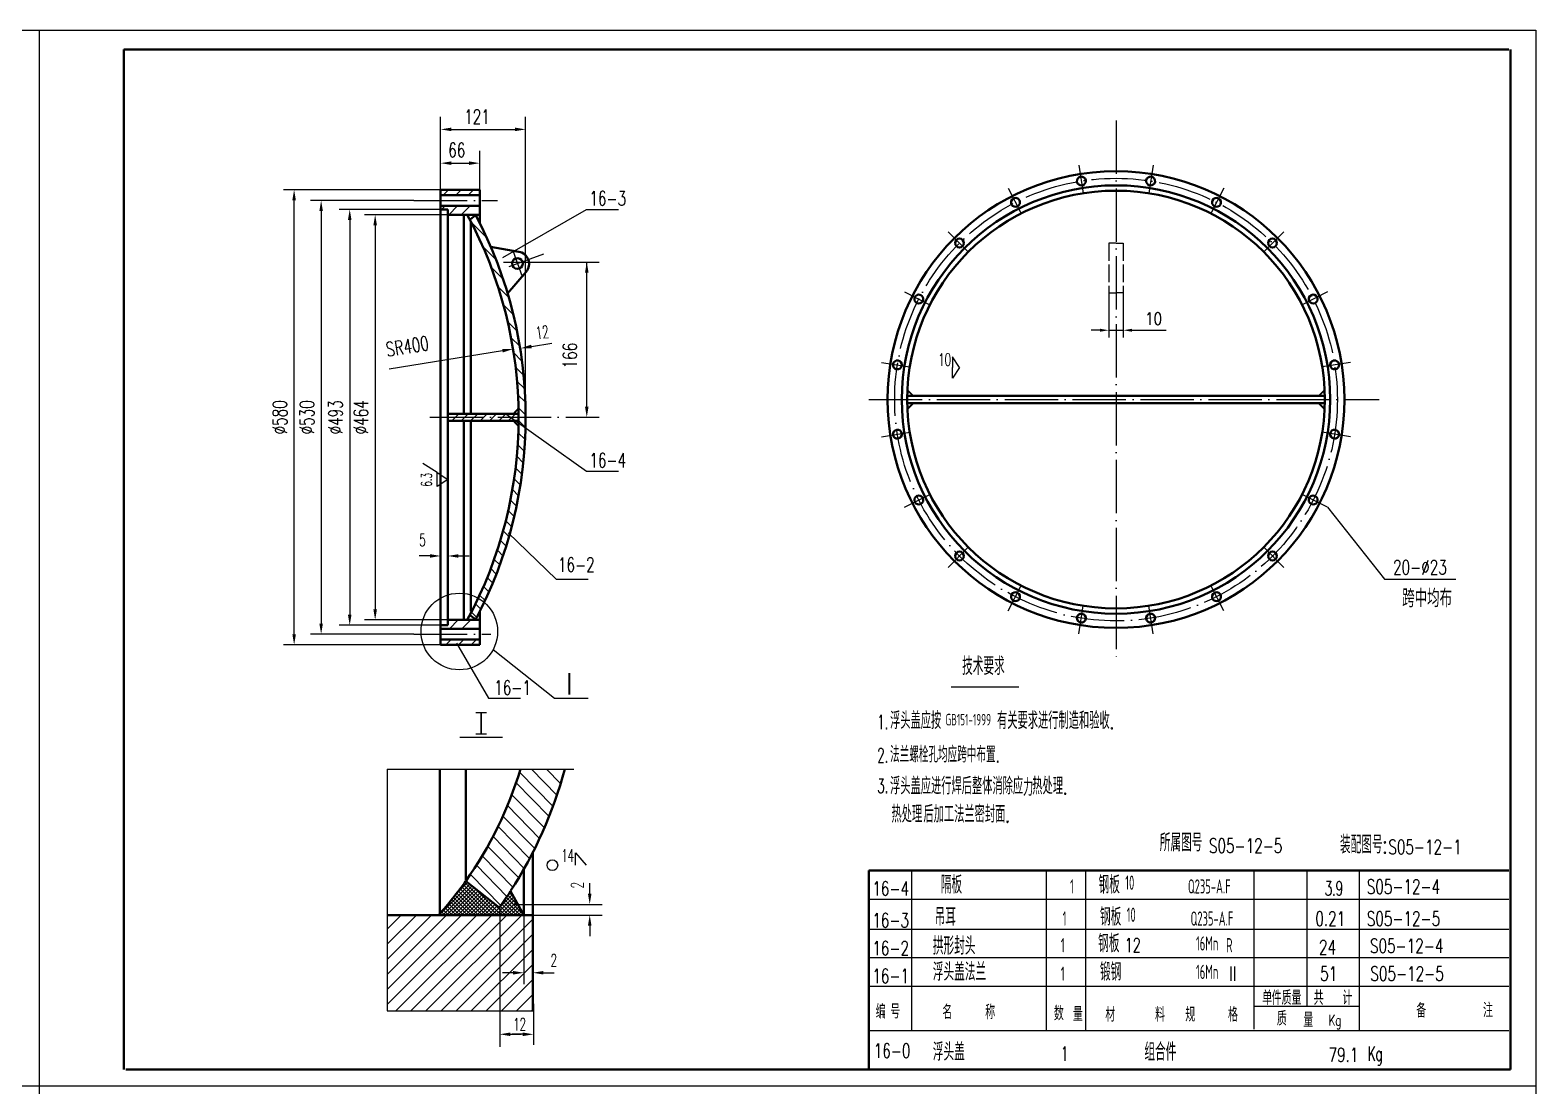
# Model space of a CAD drawing. Extents: x 0 to 2425, y 6 to 1194.
# Drawn here: x 2001.5 to 2425, y 897 to 1194 of the extents above; entities that cross this region are included whole.
import ezdxf
from ezdxf.enums import TextEntityAlignment as Align

# ---------------------------------------------------------------- set-up
doc = ezdxf.new("R2010")
doc.units = 0
doc.header["$MEASUREMENT"] = 0
for name, pattern in [('XS', [7, 5, -2]), ('XX', [6, 5, -1]), ('ZHXS', [19, 15, -2, 0, -2])]:
    doc.linetypes.add(name, pattern=pattern)
doc.layers.get('0').update_dxf_attribs({"linetype": 'CONTINUOUS'})
doc.layers.get('Defpoints').update_dxf_attribs({"linetype": 'CONTINUOUS'})
for name, color, linetype in [('1', 7, 'ZHXS'), ('3', 7, 'XS'), ('5', 7, 'CONTINUOUS'), ('FRAME', 1, 'CONTINUOUS')]:
    doc.layers.add(name, color=color, linetype=linetype)
doc.styles.add('HZ', font='txt', dxfattribs={"width": 0.65, "bigfont": 'hztxt'})
doc.styles.add('HZ1', font='txt', dxfattribs={"width": 0.6, "bigfont": 'hztxt'})
doc.styles.get("Standard").update_dxf_attribs({"font": 'isocp.shx', "width": 0.707, "bigfont": 'hztxt.shx'})
doc.styles.add('TH_GBDIM', font='romans.shx', dxfattribs={"width": 0.8, "bigfont": 'gbcbig.shx'})
doc.dimstyles.new('TH_GBDIM', dxfattribs={"dimtxt": 3.5, "dimasz": 2.5, "dimexe": 2, "dimexo": 0, "dimgap": 1.5, "dimtad": 1, "dimdec": 1, "dimzin": 0, "dimdsep": 46, "dimtxsty": 'TH_GBDIM', "dimcen": 2.5, "dimclrd": 130, "dimclre": 130, "dimclrt": 3, "dimadec": 0, "dimazin": 0, "dimtfac": 0.714286, "dimtdec": 1, "dimtmove": 0, "dimatfit": 3, "dimfxl": 0, "dimtzin": 0, "dimlwd": -1, "dimlwe": -1, "dimarcsym": 0})

# ---------------------------------------------------------------- blocks, each defined once
blk = doc.blocks.new('*X75')
at = {"color": 0}
for p, q in [((67.61, 345.5), (76.32, 354.21)), ((68.67, 345.5), (76.91, 353.74)), ((69.73, 345.5), (77.49, 353.26)), ((70.79, 345.5), (78.08, 352.79)), ((71.85, 345.5), (78.66, 352.31)), ((72.44, 351.39), (75.74, 354.69)), ((78.76, 345.5), (72.63, 351.64)), ((72.91, 345.5), (79.24, 351.83)), ((79.82, 345.5), (73.09, 352.24)), ((80.89, 345.5), (73.54, 352.84)), ((81.95, 345.5), (73.99, 353.45)), ((83.01, 345.5), (74.44, 354.06)), ((84.07, 345.5), (74.89, 354.68)), ((85.13, 345.5), (76.82, 353.81)), ((86.98, 351.09), (87.86, 351.97)), ((88.78, 350.33), (87.4, 351.72)), ((71.34, 345.5), (69.31, 347.53)), ((72.4, 345.5), (69.79, 348.11)), ((73.46, 345.5), (70.27, 348.69)), ((74.52, 345.5), (70.75, 349.27)), ((75.58, 345.5), (71.23, 349.86)), ((76.64, 345.5), (71.7, 350.45)), ((77.7, 345.5), (72.16, 351.04)), ((73.97, 345.5), (79.83, 351.36)), ((75.03, 345.5), (80.41, 350.88)), ((76.09, 345.5), (81, 350.41)), ((77.15, 345.5), (81.58, 349.93)), ((78.21, 345.5), (82.17, 349.45)), ((79.27, 345.5), (82.75, 348.98)), ((80.33, 345.5), (83.34, 348.5)), ((81.4, 345.5), (83.92, 348.02)), ((82.46, 345.5), (88.24, 351.29)), ((86.19, 345.5), (82.54, 349.15)), ((83.52, 345.5), (88.63, 350.61)), ((84.58, 345.5), (89.01, 349.93)), ((87.25, 345.5), (84.81, 347.94)), ((88.31, 345.5), (85.25, 348.56)), ((85.64, 345.5), (89.39, 349.25)), ((89.37, 345.5), (85.69, 349.18)), ((90.43, 345.5), (86.12, 349.81)), ((91.49, 345.5), (86.55, 350.44)), ((86.7, 345.5), (89.77, 348.57)), ((90.15, 347.91), (86.98, 351.08)), ((87.76, 345.5), (90.15, 347.89)), ((68.16, 345.5), (67.83, 345.83)), ((69.22, 345.5), (68.32, 346.4)), ((70.28, 345.5), (68.82, 346.96)), ((88.82, 345.5), (90.54, 347.22)), ((89.88, 345.5), (90.92, 346.54)), ((90.94, 345.5), (91.3, 345.86))]:
    blk.add_line(p, q, dxfattribs=at)
blk = doc.blocks.new('*X72')
at = {"color": 0}
for p, q in [((529.74, 257.5), (530.74, 258.5)), ((531.77, 256), (534.27, 258.5)), ((535.31, 256), (537.81, 258.5))]:
    blk.add_line(p, q, dxfattribs=at)
blk = doc.blocks.new('*X73')
at = {"color": 0}
for p, q in [((531.94, 139.5), (534.44, 142)), ((535.48, 139.5), (537.98, 142))]:
    blk.add_line(p, q, dxfattribs=at)
blk = doc.blocks.new('*X74')
at = {"color": 0}
for p, q in [((542.46, 249.5), (538.16, 253.8)), ((545.04, 243.38), (541.35, 247.07)), ((547.06, 237.83), (543.77, 241.12)), ((548.66, 232.7), (545.65, 235.7)), ((549.93, 227.88), (547.15, 230.67)), ((550.95, 223.33), (548.34, 225.94)), ((551.75, 218.99), (549.28, 221.47)), ((552.37, 214.84), (550.01, 217.2)), ((552.82, 210.85), (550.57, 213.11)), ((553.14, 207), (550.97, 209.17)), ((553.33, 203.28), (551.23, 205.37)), ((553.4, 199.67), (551.37, 201.7)), ((553.37, 196.16), (551.4, 198.13)), ((553.03, 189.44), (551.15, 191.31)), ((553.24, 192.76), (551.32, 194.67)), ((552.73, 186.2), (550.9, 188.03)), ((552.35, 183.04), (550.56, 184.83)), ((551.39, 176.93), (549.66, 178.66)), ((551.91, 179.95), (550.15, 181.71)), ((550.81, 173.98), (549.11, 175.67)), ((549.46, 168.25), (547.82, 169.89)), ((550.16, 171.08), (548.5, 172.75)), ((548.7, 165.47), (547.08, 167.1)), ((547.03, 160.08), (545.44, 161.66)), ((547.89, 162.75), (546.29, 164.35)), ((546.11, 157.46), (544.55, 159.02)), ((544.14, 152.36), (542.6, 153.9)), ((545.15, 154.89), (543.6, 156.44)), ((541.98, 147.45), (540.47, 148.96)), ((543.08, 149.89), (541.56, 151.41)), ((539.64, 142.72), (538.16, 144.2)), ((540.83, 145.06), (539.34, 146.56))]:
    blk.add_line(p, q, dxfattribs=at)
blk = doc.blocks.new('C4Z')
for p, q in [((2.5, 3), (5, 7)), ((0.5, 0), (-1.5, 3)), ((-1.5, 3), (2.5, 3)), ((2.5, 3), (0.5, 0))]:
    blk.add_line(p, q)
at = {"style": 'HZ', "width": 0.6}
blk.add_text('6.3', height=3, dxfattribs=at).set_placement((-1.5, 4.5))
blk = doc.blocks.new('*D77')
at = {"color": 130}
for p, q in [((2304.91, 1120.07), (2304.91, 1107.57)), ((2308.91, 1120.07), (2308.91, 1107.57)), ((2302.41, 1109.57), (2299.91, 1109.57)), ((2304.91, 1109.57), (2308.91, 1109.57)), ((2311.41, 1109.57), (2321.04, 1109.57))]:
    blk.add_line(p, q, dxfattribs=at)
for points in [[(2302.41, 1109.99), (2302.41, 1109.16), (2304.91, 1109.57)], [(2311.41, 1109.99), (2311.41, 1109.16), (2308.91, 1109.57)]]:
    blk.add_solid(points, dxfattribs=at)
at = {"layer": 'Defpoints', "color": 0}
for p in [(2304.91, 1120.07), (2308.91, 1120.07), (2308.91, 1109.57)]:
    blk.add_point(p, dxfattribs=at)
at = {"color": 3, "insert": (2317.47, 1112.82), "char_height": 3.5, "attachment_point": 5, "style": 'TH_GBDIM'}
blk.add_mtext('10', dxfattribs=at)

msp = doc.modelspace()

# ---------------------------------------------------------------- linework, layer by layer
for p, q in [((1584, 1194), (2425, 1194)), ((2004, 1194), (2004, 600)), ((2425, 1194), (2425, 600)), ((2134.46675, 1130.07256), (2157.96675, 1143.57256)), ((2157.96675, 1143.57256), (2166.96675, 1143.57256)), ((2260.90816, 1102.07256), (2260.90816, 1099.07256)), ((2262.90816, 1099.07256), (2260.90816, 1102.07256)), ((2262.90816, 1099.07256), (2260.90816, 1096.07256)), ((2260.90816, 1096.07256), (2260.90816, 1099.07256)), ((2135.34229, 1086.07256), (2157.96675, 1069.88825)), ((2138.96675, 1086.07256), (2138.96675, 1084.07256)), ((2157.96675, 1069.88825), (2166.96675, 1069.88825)), ((2366.38247, 1059.76888), (2382.46127, 1039.57256)), ((2135.96675, 1052.57256), (2149.46675, 1039.57256)), ((2149.46675, 1039.57256), (2158.46675, 1039.57256)), ((2382.46127, 1039.57256), (2402.48193, 1039.57256)), ((2121.46675, 1021.57256), (2130.46675, 1006.07256)), ((2131.70482, 1019.71359), (2148.96675, 1006.07256)), ((2260.55453, 1009.28728), (2279.55453, 1009.28728)), ((2130.46675, 1006.07256), (2139.46675, 1006.07256)), ((2148.96675, 1006.07256), (2158.46675, 1006.07256)), ((2126.88957, 1002.07256), (2129.88957, 1002.07256)), ((2126.88957, 996.07256), (2129.88957, 996.07256)), ((2122.38957, 995.07256), (2134.38957, 995.07256)), ((2101.88957, 986.07256), (2101.88957, 918.07256)), ((2101.88957, 986.07256), (2154.38957, 986.07256)), ((2154.88957, 959.07256), (2154.88957, 962.57256)), ((2154.88957, 962.57256), (2157.88957, 959.07256)), ((2142.88957, 945.13506), (2142.88957, 957.57256)), ((2249.49212, 912.56594), (2249.49212, 957.57256)), ((2287.38957, 912.56594), (2287.38957, 957.57256)), ((2298.38957, 912.56594), (2298.38957, 957.57256)), ((2345.74408, 912.95416), (2345.74408, 957.57256)), ((2360.62536, 957.57256), (2360.62536, 919.39864)), ((2375.38957, 912.56594), (2375.38957, 957.57256)), ((2124.00578, 954.76921), (2133.15458, 947.31605)), ((2237.38957, 949.57256), (2417.38957, 949.57256)), ((2116.38957, 945.07256), (2140.38957, 945.07256)), ((2142.88957, 945.07256), (2127.38957, 945.07256)), ((2138.95207, 948.07256), (2137.38957, 948.07256)), ((2140.38957, 945.07256), (2140.38957, 925.57256)), ((2237.38957, 941.07256), (2417.38957, 941.07256)), ((2237.38957, 933.07256), (2417.38957, 933.07256)), ((2137.3374, 928.82825), (2134.3374, 928.82825)), ((2145.88957, 928.82825), (2148.88957, 928.82825)), ((2237.38957, 925.07256), (2417.38957, 925.07256)), ((2345.74408, 919.39864), (2375.38957, 919.39864)), ((2101.88957, 918.07256), (2142.88957, 918.07256)), ((2237.3654, 912.56594), (2417.38957, 912.56594)), ((1584, 897), (2425, 897))]:
    msp.add_line(p, q)
at = {"color": 0, "linetype": 'ByBlock'}
for p, q in [((2116.96675, 1160.13506), (2116.96675, 1169.57256)), ((2140.86846, 1085.13506), (2140.86846, 1169.57256)), ((2119.96675, 1166.07256), (2137.86846, 1166.07256)), ((2116.96675, 1149.13506), (2116.96675, 1160.07256)), ((2119.96675, 1156.57256), (2124.96675, 1156.57256)), ((2127.96675, 1149.13506), (2127.96675, 1160.07256)), ((2134.65262, 1128.75649), (2161.56158, 1128.75649)), ((2158.06158, 1088.07256), (2158.06158, 1128.75649)), ((2142.49178, 1105.01278), (2148.2349, 1105.97068)), ((2134.35807, 1103.81154), (2102.46675, 1098.63695)), ((2154.12408, 1085.07256), (2161.56158, 1085.07256)), ((2113.96675, 1046.07256), (2110.96675, 1046.07256)), ((2121.96675, 1046.07256), (2124.96675, 1046.07256)), ((2158.88957, 951.07256), (2158.88957, 954.07256)), ((2133.56509, 946.95092), (2133.56509, 908.01342)), ((2138.95207, 948.07256), (2162.38957, 948.07256)), ((2142.88957, 945.07256), (2162.38957, 945.07256)), ((2158.88957, 942.07256), (2158.88957, 939.07256)), ((2143.06509, 920.07256), (2143.06509, 908.51342)), ((2136.56509, 911.51342), (2139.56509, 911.51342)), ((2140.06509, 911.51342), (2137.06509, 911.51342))]:
    msp.add_line(p, q, dxfattribs=at)
at = {"color": 0}
for p, q in [((2117.66733, 1147.57256), (2119.16733, 1149.07256)), ((2121.20286, 1147.57256), (2122.70286, 1149.07256)), ((2124.7384, 1147.57256), (2126.2384, 1149.07256)), ((2118.96675, 1085.60692), (2119.43239, 1086.07256)), ((2120.08404, 1084.07256), (2122.08404, 1086.07256)), ((2122.73569, 1084.07256), (2124.73569, 1086.07256)), ((2125.38734, 1084.07256), (2127.38734, 1086.07256)), ((2128.03899, 1084.07256), (2130.03899, 1086.07256)), ((2130.69064, 1084.07256), (2132.69064, 1086.07256)), ((2133.34229, 1084.07256), (2135.34229, 1086.07256)), ((2135.99395, 1084.07256), (2137.99395, 1086.07256)), ((2138.6456, 1084.07256), (2138.96675, 1084.39371)), ((2118.44655, 1021.07256), (2119.94655, 1022.57256)), ((2121.98208, 1021.07256), (2123.48208, 1022.57256)), ((2125.51762, 1021.07256), (2127.01762, 1022.57256)), ((2148.5562, 975.65587), (2139.13837, 985.25717)), ((2149.66633, 978.80828), (2142.54086, 986.07256)), ((2150.70229, 982.03631), (2146.74316, 986.07256)), ((2146.12497, 969.56613), (2136.9618, 978.90781)), ((2147.31326, 972.97024), (2138.15008, 982.31192)), ((2144.80886, 966.62372), (2135.75452, 975.85445)), ((2141.98597, 960.93327), (2133.11759, 969.97442)), ((2143.42858, 963.74672), (2134.47221, 972.87757)), ((2140.48266, 958.18171), (2131.69303, 967.14256)), ((2137.29944, 952.8586), (2128.64211, 961.68458)), ((2138.92006, 955.49058), (2130.2006, 964.3799)), ((2135.62191, 950.28465), (2127.01914, 959.05501)), ((2133.88841, 947.76776), (2125.33303, 956.4898)), ((2101.88957, 932.58057), (2114.38156, 945.07256)), ((2101.88957, 936.82321), (2110.13892, 945.07256)), ((2101.88957, 941.06585), (2105.89628, 945.07256)), ((2101.88957, 928.33793), (2118.6242, 945.07256)), ((2101.88957, 924.09528), (2122.86684, 945.07256)), ((2101.88957, 919.85264), (2127.10948, 945.07256)), ((2104.35212, 918.07256), (2131.35212, 945.07256)), ((2108.59476, 918.07256), (2135.59476, 945.07256)), ((2112.8374, 918.07256), (2139.8374, 945.07256)), ((2117.08004, 918.07256), (2142.88957, 943.88208)), ((2121.32269, 918.07256), (2142.88957, 939.63944)), ((2125.56533, 918.07256), (2142.88957, 935.3968)), ((2129.80797, 918.07256), (2142.88957, 931.15416)), ((2134.05061, 918.07256), (2142.88957, 926.91152)), ((2138.29325, 918.07256), (2142.88957, 922.66888)), ((2142.53589, 918.07256), (2142.88957, 918.42624))]:
    msp.add_line(p, q, dxfattribs=at)
for points in [[(2248.90816, 1092.07256, 0, 0.5, 0), (2250.90816, 1094.07256, 0, 0, 0), (2255.90816, 1099.07256, 0, 0, 0), (2263.90816, 1099.07256, 0, 0, 0)], [(2137.88957, 948.57256, 0, 0.5, 0), (2141.38957, 952.07256, 0, 0, 0), (2148.38957, 959.07256, 0, 0, 0), (2159.38957, 959.07256, 0, 0, 0)]]:
    msp.add_lwpolyline(points, format="xyseb")
at = {"const_width": 0.5}
for points in [[(2249.90816, 1091.07256), (2248.2197, 1092.76101)], [(2363.90816, 1091.07256), (2365.59661, 1092.76101)], [(2249.90816, 1089.07256), (2248.2197, 1087.3841)], [(2363.90816, 1089.07256), (2365.59661, 1087.3841)], [(2137.46675, 1086.07256), (2138.84225, 1087.58041)], [(2137.46675, 1084.07256), (2138.84225, 1082.56471)], [(2128.38957, 1002.07256), (2128.38957, 996.07256)]]:
    msp.add_lwpolyline(points, dxfattribs=at)
for centre, radius in [((2122.21675, 1024.82256), 10.77613), ((2148.38957, 959.07256), 1.5)]:
    msp.add_circle(centre, radius)
at = {"color": 0, "linetype": 'ByBlock'}
for points in [[(2119.96675, 1165.57256), (2119.96675, 1166.57256), (2116.96675, 1166.07256)], [(2137.86846, 1165.57256), (2137.86846, 1166.57256), (2140.86846, 1166.07256)], [(2119.96675, 1156.07256), (2119.96675, 1157.07256), (2116.96675, 1156.57256)], [(2124.96675, 1156.07256), (2124.96675, 1157.07256), (2127.96675, 1156.57256)], [(2158.56158, 1125.75649), (2157.56158, 1125.75649), (2158.06158, 1128.75649)], [(2142.40952, 1105.50597), (2142.57404, 1104.51959), (2139.53266, 1104.51923)], [(2134.27799, 1104.30508), (2134.43815, 1103.31799), (2137.31934, 1104.29202)], [(2158.56158, 1088.07256), (2157.56158, 1088.07256), (2158.06158, 1085.07256)], [(2113.96675, 1045.57256), (2113.96675, 1046.57256), (2116.96675, 1046.07256)], [(2121.96675, 1045.57256), (2121.96675, 1046.57256), (2118.96675, 1046.07256)], [(2159.38957, 951.07256), (2158.38957, 951.07256), (2158.88957, 948.07256)], [(2159.38957, 942.07256), (2158.38957, 942.07256), (2158.88957, 945.07256)], [(2136.56509, 911.01342), (2136.56509, 912.01342), (2133.56509, 911.51342)], [(2140.06509, 911.01342), (2140.06509, 912.01342), (2143.06509, 911.51342)]]:
    msp.add_solid(points, dxfattribs=at)
for points in [[(2137.3374, 928.32825), (2137.3374, 929.32825), (2140.3374, 928.82825)], [(2145.88957, 928.32825), (2145.88957, 929.32825), (2142.88957, 928.82825)]]:
    msp.add_solid(points)
at = {"layer": '1'}
for p, q in [((2306.90816, 1168.57256), (2306.90816, 1016.55337)), ((2296.46622, 1156.00034), (2297.71763, 1148.09925)), ((2317.35009, 1156.00034), (2316.09868, 1148.09925)), ((2276.60448, 1149.54687), (2280.23621, 1142.41919)), ((2337.21183, 1149.54687), (2333.5801, 1142.41919)), ((2109.46675, 1146.07256), (2132.98937, 1146.07256)), ((2259.70907, 1137.27164), (2265.36563, 1131.61508)), ((2354.10724, 1137.27164), (2348.45068, 1131.61508)), ((2136.22441, 1127.47787), (2145.99407, 1131.03373)), ((2137.25442, 1131.95745), (2139.89286, 1124.70839)), ((2247.43384, 1120.37623), (2254.56152, 1116.7445)), ((2366.38247, 1120.37623), (2359.25479, 1116.7445)), ((2240.98037, 1100.51449), (2248.88147, 1099.26308)), ((2372.83594, 1100.51449), (2364.93485, 1099.26308)), ((2237.40816, 1090.07256), (2380.90816, 1090.07256)), ((2113.96044, 1085.07256), (2161.38765, 1085.07256)), ((2240.98037, 1079.63062), (2248.88147, 1080.88203)), ((2372.83594, 1079.63062), (2364.93485, 1080.88203)), ((2247.43384, 1059.76888), (2254.56152, 1063.40061)), ((2366.38247, 1059.76888), (2359.25479, 1063.40061)), ((2259.70907, 1042.87348), (2265.36563, 1048.53003)), ((2354.10724, 1042.87348), (2348.45068, 1048.53003)), ((2276.60448, 1030.59824), (2280.23621, 1037.72592)), ((2337.21183, 1030.59824), (2333.5801, 1037.72592)), ((2296.46622, 1024.14477), (2297.71763, 1032.04587)), ((2317.35009, 1024.14477), (2316.09868, 1032.04587)), ((2109.46675, 1024.07256), (2131.12158, 1024.07256))]:
    msp.add_line(p, q, dxfattribs=at)
msp.add_circle((2306.90816, 1090.07256), 62.25, dxfattribs=at)
at = {"layer": '3', "linetype": 'XX'}
for p, q in [((2306.90816, 1134.07256), (2304.90816, 1134.07256)), ((2304.90816, 1134.07256), (2304.90816, 1120.07256)), ((2306.90816, 1134.07256), (2308.90816, 1134.07256)), ((2308.90816, 1134.07256), (2308.90816, 1120.07256)), ((2304.90816, 1120.07256), (2306.90816, 1120.07256)), ((2308.90816, 1120.07256), (2306.90816, 1120.07256))]:
    msp.add_line(p, q, dxfattribs=at)
at = {"layer": '5'}
for p, q in [((2116.96675, 1149.07256), (2072.74977, 1149.07256)), ((2075.74977, 1024.07256), (2075.74977, 1146.07256)), ((2109.46675, 1146.07256), (2080.3474, 1146.07256)), ((2116.96675, 1143.57256), (2088.39195, 1143.57256)), ((2083.3474, 1143.07256), (2083.3474, 1027.07256)), ((2091.39195, 1140.57256), (2091.39195, 1029.57256)), ((2118.96675, 1142.07256), (2095.54266, 1142.07256)), ((2098.54266, 1139.07256), (2098.54266, 1031.07256)), ((2116.96675, 1026.57256), (2088.39195, 1026.57256)), ((2118.96675, 1028.07256), (2095.54266, 1028.07256)), ((2116.96675, 1021.07256), (2072.74977, 1021.07256)), ((2109.46675, 1024.07256), (2080.3474, 1024.07256))]:
    msp.add_line(p, q, dxfattribs=at)
for points in [[(2075.24977, 1146.07256), (2076.24977, 1146.07256), (2075.74977, 1149.07256)], [(2082.8474, 1143.07256), (2083.8474, 1143.07256), (2083.3474, 1146.07256)], [(2090.89195, 1140.57256), (2091.89195, 1140.57256), (2091.39195, 1143.57256)], [(2098.04266, 1139.07256), (2099.04266, 1139.07256), (2098.54266, 1142.07256)], [(2090.89195, 1029.57256), (2091.89195, 1029.57256), (2091.39195, 1026.57256)], [(2098.04266, 1031.07256), (2099.04266, 1031.07256), (2098.54266, 1028.07256)], [(2082.8474, 1027.07256), (2083.8474, 1027.07256), (2083.3474, 1024.07256)], [(2075.24977, 1024.07256), (2076.24977, 1024.07256), (2075.74977, 1021.07256)]]:
    msp.add_solid(points, dxfattribs=at)
at = {"layer": 'Defpoints', "color": 0, "linetype": 'ByBlock'}
for p in [(2140.86846, 1166.07256), (2116.96675, 1160.07256), (2127.96675, 1156.57256), (2116.96675, 1149.13506), (2116.96675, 1149.07256), (2127.96675, 1149.07256), (2109.46675, 1146.07256), (2116.96675, 1143.57256), (2118.96675, 1142.07256), (2134.0607, 1125.25649), (2137.31934, 1104.29202), (2140.86846, 1085.07256), (2116.96675, 1026.57256), (2118.96675, 1028.07256), (2109.46675, 1024.07256), (2116.96675, 1021.07256), (2146.9234, 972.03284), (2146.9234, 972.03284), (2158.88957, 953.07256), (2135.06509, 952.01342), (2137.38957, 948.07256), (2142.88957, 918.07256), (2143.06509, 911.51342)]:
    msp.add_point(p, dxfattribs=at)
at = {"layer": 'FRAME', "lineweight": 40}
for p, q in [((2027.88957, 1188.57256), (2417.38957, 1188.57256)), ((2027.88957, 901.57256), (2027.88957, 1188.57256)), ((2417.88957, 1188.57256), (2417.88957, 901.57256)), ((2116.96675, 1149.07256), (2116.96675, 1070.57256)), ((2116.96675, 1149.07256), (2127.96675, 1149.07256)), ((2127.96675, 1149.07256), (2127.96675, 1139.67624)), ((2116.96675, 1147.57256), (2127.96675, 1147.57256)), ((2116.96675, 1144.57256), (2127.96675, 1144.57256)), ((2116.96675, 1143.57256), (2118.96675, 1143.57256)), ((2118.96675, 1143.57256), (2118.96675, 1142.07256)), ((2118.96675, 1142.07256), (2118.96675, 1083.07256)), ((2118.96675, 1142.07256), (2127.96675, 1142.07256)), ((2123.46675, 1086.07256), (2123.46675, 1142.07256)), ((2126.96675, 1142.07256), (2124.96675, 1140.57256)), ((2125.46675, 1140.17976), (2125.46675, 1086.07256)), ((2131.01119, 1133.02966), (2138.95712, 1131.66503)), ((2135.79947, 1119.87396), (2141.00924, 1126.02687)), ((2248.16667, 1091.07256), (2365.64964, 1091.07256)), ((2248.16667, 1089.07256), (2365.64964, 1089.07256)), ((2118.96675, 1086.07256), (2138.96675, 1086.07256)), ((2118.96675, 1086.07256), (2118.96675, 1084.07256)), ((2118.96675, 1084.07256), (2138.96675, 1084.07256)), ((2118.96675, 1083.07256), (2118.96675, 1028.07256)), ((2123.46675, 1028.07256), (2123.46675, 1084.07256)), ((2125.46675, 1084.07256), (2125.46675, 1030.57256)), ((2116.96675, 1070.57256), (2116.96675, 1021.07256)), ((2126.76519, 1028.28638), (2125.19924, 1029.45094)), ((2127.96675, 1030.46888), (2127.96675, 1021.07256)), ((2116.96675, 1026.57256), (2118.96675, 1026.57256)), ((2116.96675, 1025.57256), (2127.96675, 1025.57256)), ((2118.96675, 1026.57256), (2118.96675, 1028.07256)), ((2118.96675, 1028.07256), (2127.96675, 1028.07256)), ((2116.96675, 1022.57256), (2127.96675, 1022.57256)), ((2127.96675, 1021.07256), (2116.96675, 1021.07256)), ((2116.71576, 945.40383), (2116.71576, 986.07256)), ((2124.00578, 954.76921), (2124.00578, 986.07256)), ((2142.88957, 962.67401), (2142.88957, 918.07256)), ((2140.38957, 945.07256), (2140.38957, 958.0168)), ((2237.38957, 957.57256), (2237.38957, 901.57256)), ((2237.38957, 957.57256), (2417.38957, 957.57256)), ((2124.017, 954.5923), (2133.46042, 947.16691)), ((2140.38957, 945.07256), (2136.61257, 951.78722)), ((2101.88957, 945.07256), (2142.88957, 945.07256)), ((2417.88957, 901.57256), (2028.38957, 901.57256))]:
    msp.add_line(p, q, dxfattribs=at)
for centre, radius, start, end in [((2306.90816, 1090.07256), 64.25, 0, 180), ((2297.17011, 1151.55616), 1.25, 99, 279), ((2297.17011, 1151.55616), 1.25, 279, 99), ((2316.6462, 1151.55616), 1.25, 81, 261), ((2316.6462, 1151.55616), 1.25, 261, 81), ((2306.90816, 1090.07256), 60.25, 0, 180), ((2306.90816, 1090.07256), 58.75, 0, 180), ((2278.64725, 1145.53771), 1.25, 117, 297), ((2278.64725, 1145.53771), 1.25, 297, 117), ((2335.16906, 1145.53771), 1.25, 63, 243), ((2335.16906, 1145.53771), 1.25, 243, 63), ((2018.86846, 1085.07256), 120, 331.64065, 28.35935), ((2018.86846, 1085.07256), 122, 332.1464547, 27.8535453), ((2262.89076, 1134.08995), 1.25, 315, 135), ((2350.92555, 1134.08995), 1.25, 45, 225), ((2138.37228, 1128.25963), 3.45525, 319.7448813, 80.2551187), ((2262.89076, 1134.08995), 1.25, 135, 315), ((2350.92555, 1134.08995), 1.25, 225, 45), ((2138.57364, 1128.33292), 1.5, 20, 200), ((2138.57364, 1128.33292), 1.5, 200, 20), ((2251.443, 1118.33347), 1.25, 153, 333), ((2251.443, 1118.33347), 1.25, 333, 153), ((2362.37331, 1118.33347), 1.25, 27, 207), ((2362.37331, 1118.33347), 1.25, 207, 27), ((2245.42456, 1099.8106), 1.25, 171, 351), ((2245.42456, 1099.8106), 1.25, 351, 171), ((2368.39175, 1099.8106), 1.25, 9, 189), ((2368.39175, 1099.8106), 1.25, 189, 9), ((2306.90816, 1090.07256), 64.25, 180, 0), ((2306.90816, 1090.07256), 60.25, 180, 0), ((2306.90816, 1090.07256), 58.75, 180, 0), ((2245.42456, 1080.33451), 1.25, 9, 189), ((2245.42456, 1080.33451), 1.25, 189, 9), ((2368.39175, 1080.33451), 1.25, 171, 351), ((2368.39175, 1080.33451), 1.25, 351, 171), ((2251.443, 1061.81165), 1.25, 27, 207), ((2362.37331, 1061.81165), 1.25, 333, 153), ((2251.443, 1061.81165), 1.25, 207, 27), ((2362.37331, 1061.81165), 1.25, 153, 333), ((2262.89076, 1046.05516), 1.25, 45, 225), ((2262.89076, 1046.05516), 1.25, 225, 45), ((2350.92555, 1046.05516), 1.25, 135, 315), ((2350.92555, 1046.05516), 1.25, 315, 135), ((2278.64725, 1034.6074), 1.25, 63, 243), ((2278.64725, 1034.6074), 1.25, 243, 63), ((2335.16906, 1034.6074), 1.25, 117, 297), ((2335.16906, 1034.6074), 1.25, 297, 117), ((2297.17011, 1028.58896), 1.25, 81, 261), ((2297.17011, 1028.58896), 1.25, 261, 81), ((2316.6462, 1028.58896), 1.25, 99, 279), ((2316.6462, 1028.58896), 1.25, 279, 99), ((2035.93552, 1017.08753), 108, 324.666873, 343.3110585), ((2035.93552, 1017.08753), 120, 327.0569966, 345.0214101), ((2035.93552, 1017.08753), 108, 318.1790292, 324.6126961), ((2035.93552, 1017.08753), 120, 324.3613183, 327.0057875)]:
    msp.add_arc(centre, radius, start, end, dxfattribs=at)

# ---------------------------------------------------------------- block references
for name, p in [('*X72', (1587.46675, 886.07256)), ('*X74', (1587.46675, 886.07256)), ('*X73', (1587.46675, 886.07256)), ('*X75', (2048.88957, 599.57256))]:
    msp.add_blockref(name, p)
at = {"rotation": 90}
msp.add_blockref('C4Z', (2118.96675, 1067.07256), dxfattribs=at)

# ---------------------------------------------------------------- texts
at = {"style": 'HZ', "width": 0.6}
msp.add_text('12', height=3.5, rotation=7, dxfattribs=at).set_placement((2143.96675, 1107.07256))
for s, height, style, width, p in [('10', 3.5, 'HZ', 0.6, (2256.90816, 1099.57256)), ('技术要求', 5, 'HZ', 0.6, (2263.61703, 1012.59978)), ('I', 6, 'HZ', 0.6, (2152.46675, 1007.07256)), ('I', 6, 'HZ', 0.6, (2152.46675, 1007.07256)), ('1.', 4, 'HZ', 0.6, (2239.75453, 997.38728)), ('浮头盖应按     ', 4.8, 'HZ', 0.6, (2243.35453, 997.38728)), ('有关要求进行制造和验收.', 4.8, 'HZ', 0.6, (2273.45072, 997.38728)), ('2.', 4, 'HZ', 0.6, (2239.75453, 987.98728)), ('法兰螺栓孔均应跨中布置.', 4.5, 'HZ', 0.6, (2243.35453, 987.98728)), ('3.', 4, 'HZ', 0.6, (2239.75453, 979.38728)), ('浮头盖应进行焊后整体消除应 热处理.', 4.8, 'HZ', 0.6, (2243.35453, 978.98728)), ('力', 4.8, 'HZ', 0.6, (2280.7566, 978.57256)), ('热处理', 4.8, 'HZ', 0.6, (2243.7566, 971.07256)), ('后加工法兰密封面.', 4.8, 'HZ', 0.6, (2252.7566, 971.07256)), ('所属图号', 5, 'HZ', 0.6, (2319.21695, 962.95931)), ('装配图号:', 5, 'HZ', 0.6, (2369.89845, 962.38749)), ('14', 3.5, 'HZ', 0.6, (2150.88957, 960.07256)), ('隔板', 5, 'HZ', 0.6, (2257.62589, 951.11422)), ('钢板', 5, 'HZ', 0.6, (2302.00088, 951.11422)), ('3.9', 4, 'HZ', 0.6, (2365.63877, 950.57111)), ('吊耳', 5, 'HZ', 0.6, (2255.88957, 942.07256)), ('钢板', 5, 'HZ', 0.6, (2302.38957, 942.07256)), ('拱形封头', 5, 'HZ', 0.6, (2255.38957, 933.90589)), ('钢板', 5, 'HZ', 0.6, (2301.88957, 934.57256)), ('12', 4, 'HZ1', 0.65, (2309.38957, 934.57256)), ('2', 3.5, 'HZ', 0.6, (2147.88957, 930.57825)), ('浮头盖法兰', 5, 'HZ', 0.6, (2255.38957, 926.57256)), ('锻钢', 5, 'HZ', 0.6, (2302.38957, 926.57256)), ('单  ', 4, 'HZ', 0.7, (2348.04769, 919.78686)), ('件质量', 4, 'HZ', 0.7, (2350.68152, 919.78686)), ('共  ', 4, 'HZ', 0.7, (2362.5017, 919.78686)), ('计', 4, 'HZ', 0.7, (2370.58935, 919.78686)), ('编  ', 4, 'HZ', 0.7, (2239.32404, 915.90464)), ('号     ', 4, 'HZ', 0.7, (2243.41948, 915.96942)), ('名', 4, 'HZ', 0.7, (2258.0659, 915.78384)), ('称', 4, 'HZ', 0.7, (2270.12137, 915.75802)), ('数', 4, 'HZ', 0.7, (2289.43681, 915.39864)), ('量', 4, 'HZ', 0.7, (2294.7898, 915.18709)), ('材', 4, 'HZ', 0.7, (2303.88957, 915.07256)), ('料', 4, 'HZ', 0.7, (2317.88957, 915.07256)), ('规', 4, 'HZ', 0.7, (2326.38957, 915.07256)), ('格', 4, 'HZ', 0.7, (2338.38957, 915.07256)), ('备  ', 4, 'HZ', 0.7, (2391.3535, 916.18109)), ('注', 4, 'HZ', 0.7, (2410.11764, 916.29287)), ('12', 3.5, 'HZ', 0.6, (2137.38957, 912.57256)), ('质', 4, 'HZ', 0.7, (2352.1495, 913.96353)), ('量', 4, 'HZ', 0.7, (2359.59014, 913.57531)), ('Kg', 3, 'HZ', 0.7, (2366.70728, 913.96353)), ('浮头盖', 5, 'HZ', 0.6, (2255.38957, 904.07256)), ('1', 4, 'HZ', 0.6, (2291.38957, 904.07256)), ('组合件', 5, 'HZ', 0.6, (2314.88957, 904.07256)), ('Kg', 4, 'HZ', 0.6, (2377.73886, 904.07256))]:
    msp.add_text(s, height=height, dxfattribs=dict(style=style, width=width)).set_placement(p)
at = {"color": 0, "linetype": 'ByBlock', "style": 'HZ', "width": 0.6}
msp.add_text('5', height=3.5, dxfattribs=at).set_placement((2110.96675, 1048.82256))
at = {"width": 0.6}
msp.add_text('GB151-1999', height=3.267682, dxfattribs=at).set_placement((2258.95453, 998.38728), (2271.75453, 998.38728), align=Align.ALIGNED)
at = {"color": 0, "linetype": 'ByBlock', "style": 'HZ', "width": 0.6}
msp.add_text('2', height=3.5, rotation=90, dxfattribs=at).set_placement((2157.13957, 952.57256))
at = {"width": 0.6}
for s, p in [('1', (2293.99212, 951.11422)), ('10', (2309.50088, 952.18071)), ('Q235-A.F', (2327.14499, 951.11422)), ('1', (2291.88957, 942.07256)), ('10', (2309.88957, 943.13905)), ('Q235-A.F', (2327.88957, 942.07256)), ('1', (2291.38957, 934.57256)), ('16Mn', (2329.38957, 935.07256)), ('R', (2337.88957, 934.57256)), ('1', (2291.38957, 926.57256)), ('16Mn', (2329.38957, 927.07256))]:
    msp.add_text(s, height=4, dxfattribs=at).set_placement(p)
at = {"layer": '5', "style": 'HZ1', "width": 0.7}
for s, height, p in [('121', 4, (2123.57016, 1167.62672)), ('66', 4, (2119.10096, 1158.24766)), ('16-3', 4, (2158.80955, 1144.67551)), ('16-4', 4, (2158.80955, 1070.99121)), ('16-2', 4, (2149.95185, 1041.62206)), ('20-%%C23', 4, (2384.8395, 1040.88159)), ('跨中均布', 5, (2387.39952, 1031.66815)), ('16-1', 4, (2132.02883, 1007.03776)), ('S05-12-5', 4, (2333.04885, 962.55685)), ('S05-12-1', 4, (2383.4954, 962.22076)), ('16-4', 4, (2238.37082, 950.52994)), ('S05-12-4', 4, (2377.44182, 951.05024)), ('16-3', 4, (2238.37082, 941.59226)), ('0.21', 4, (2362.98047, 942.05557)), ('S05-12-5', 4, (2377.44182, 942.05557)), ('16-2', 4, (2238.37082, 933.75649)), ('24', 4, (2363.9894, 933.98949)), ('S05-12-4', 4, (2378.34234, 934.4062)), ('16-1', 4, (2238.37082, 925.92071)), ('II', 4, (2338.76613, 926.59558)), ('51', 4, (2364.32571, 926.59558)), ('S05-12-5', 4, (2378.45075, 926.59558)), ('16-0', 4, (2238.7835, 904.88783)), ('79.1', 4, (2366.67989, 903.7417))]:
    msp.add_text(s, height=height, dxfattribs=at).set_placement(p)
for s, rotation, p in [('SR400', 9.2400669, (2101.94523, 1102.11586)), ('166', 90, (2155.30145, 1098.8469))]:
    msp.add_text(s, height=4, rotation=rotation, dxfattribs=at).set_placement(p)
for s, p in [('%%C580', (2071.74977, 1085.07256)), ('%%C530', (2079.3474, 1085.07256)), ('%%C493', (2087.39195, 1085.07256)), ('%%C464', (2094.54266, 1085.07256))]:
    msp.add_text(s, height=4, rotation=90, dxfattribs=at).set_placement(p, align=Align.MIDDLE_CENTER)

# ---------------------------------------------------------------- dimensions: what is measured, and where the dimension line sits
dim = msp.add_linear_dim(base=(2308.90816, 1109.57256), p1=(2304.90816, 1120.07256), p2=(2308.90816, 1120.07256), text='10', dimstyle='TH_GBDIM')
dim.commit()
dim.dimension.update_dxf_attribs({"geometry": '*D77', "text_midpoint": (2317.47482, 1112.82256)})

doc.saveas('drawing.dxf')
